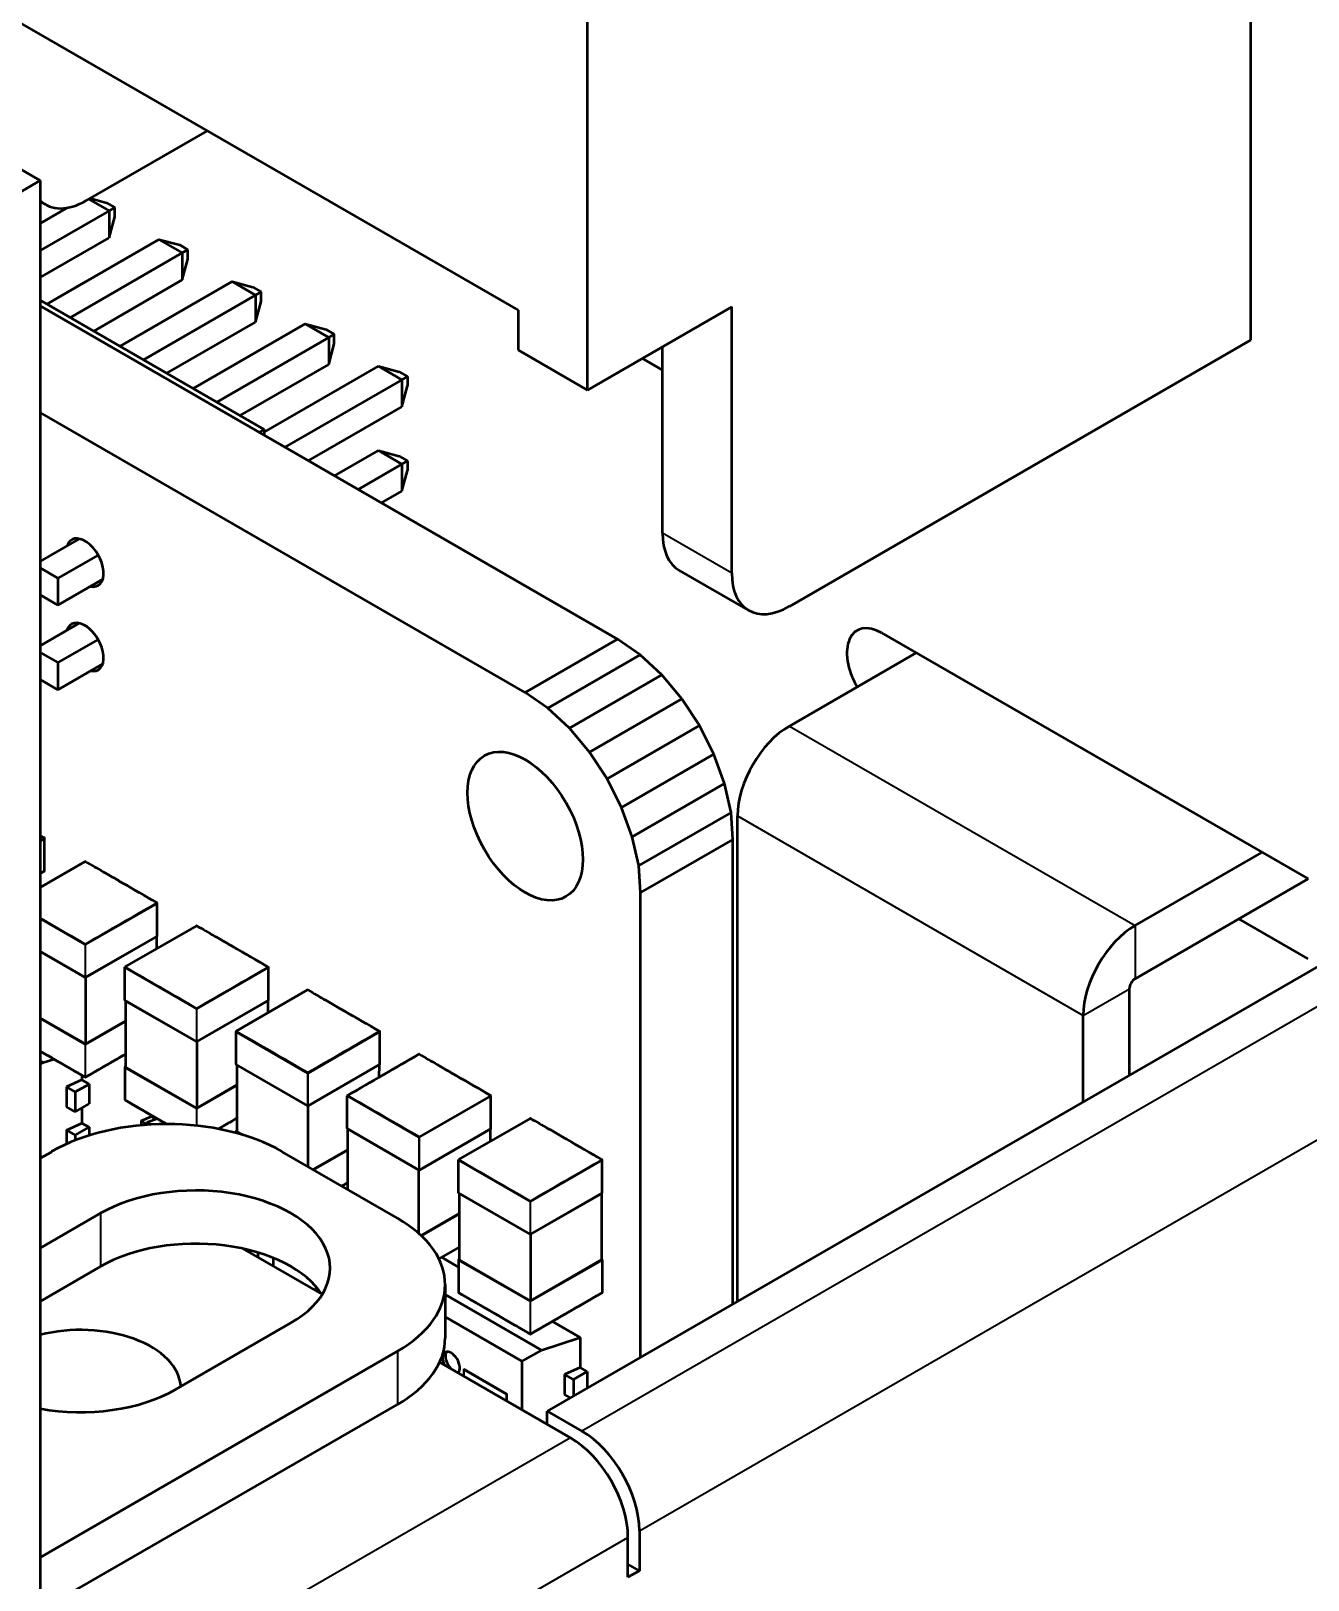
# Model space of a CAD drawing. Header units: millimetres. Extents: x 3137 to 5094, y 789 to 1822.
# Drawn here: x 4167.57 to 4183.24, y 1605.06 to 1624.08 of the extents above; entities that cross this region are included whole.
import ezdxf

# ---------------------------------------------------------------- set-up
doc = ezdxf.new("R2010")
doc.units = ezdxf.units.MM
doc.header["$LTSCALE"] = 1.8
doc.layers.add('외형선(ISO)', color=7, linetype='Continuous', lineweight=50)
doc.layers.add('좁은 외형선(ISO)', color=7, linetype='Continuous', lineweight=35)

msp = doc.modelspace()

# ---------------------------------------------------------------- linework, layer by layer
at = {"layer": '외형선(ISO)'}
for p, q in [((4182.533, 1631.713), (4182.533, 1620.282)), ((4174.401, 1619.67), (4174.401, 1627.019)), ((4173.552, 1620.65), (4165.774, 1625.141)), ((4165.065, 1623.754), (4167.683, 1622.242)), ((4169.734, 1622.854), (4168.249, 1621.997)), ((4167.683, 1622.242), (4166.552, 1621.589)), ((4167.683, 1622.242), (4167.683, 1603.544)), ((4167.749, 1621.948), (4167.683, 1621.986)), ((4167.683, 1621.716), (4168.016, 1621.908)), ((4168.282, 1622.016), (4168.53, 1621.873)), ((4168.297, 1622.025), (4168.498, 1621.971)), ((4168.498, 1621.971), (4168.599, 1621.913)), ((4168.599, 1621.913), (4168.53, 1621.873)), ((4168.599, 1621.796), (4168.599, 1621.913)), ((4168.53, 1621.873), (4167.683, 1621.384)), ((4168.53, 1621.873), (4168.53, 1621.541)), ((4168.53, 1621.541), (4168.599, 1621.796)), ((4167.683, 1621.052), (4168.53, 1621.541)), ((4167.767, 1620.727), (4169.141, 1621.52)), ((4169.141, 1621.52), (4169.428, 1621.354)), ((4169.141, 1621.52), (4169.396, 1621.452)), ((4169.428, 1621.354), (4168.054, 1620.561)), ((4169.396, 1621.452), (4169.497, 1621.394)), ((4169.497, 1621.394), (4169.428, 1621.354)), ((4169.428, 1621.354), (4169.428, 1621.023)), ((4169.497, 1621.278), (4169.497, 1621.394)), ((4169.428, 1621.023), (4169.497, 1621.278)), ((4167.766, 1620.727), (4168.243, 1621.002)), ((4168.243, 1621.002), (4168.243, 1621.002)), ((4168.243, 1621.002), (4168.243, 1621.002)), ((4168.341, 1620.395), (4169.428, 1621.023)), ((4168.665, 1620.208), (4170.039, 1621.002)), ((4170.039, 1621.002), (4170.326, 1620.836)), ((4170.039, 1621.002), (4170.294, 1620.933)), ((4167.683, 1620.775), (4170.434, 1619.186)), ((4170.326, 1620.836), (4168.952, 1620.042)), ((4170.294, 1620.933), (4170.395, 1620.875)), ((4170.395, 1620.875), (4170.326, 1620.836)), ((4170.326, 1620.836), (4170.326, 1620.504)), ((4170.326, 1620.504), (4170.395, 1620.759)), ((4170.395, 1620.759), (4170.395, 1620.875)), ((4174.768, 1616.613), (4167.683, 1620.703)), ((4173.552, 1620.16), (4173.552, 1620.65)), ((4176.169, 1620.691), (4174.401, 1619.67)), ((4176.169, 1617.425), (4176.169, 1620.691)), ((4168.664, 1620.209), (4169.141, 1620.484)), ((4169.141, 1620.484), (4169.141, 1620.483)), ((4169.141, 1620.484), (4169.141, 1620.483)), ((4169.239, 1619.877), (4170.326, 1620.504)), ((4169.563, 1619.69), (4170.937, 1620.483)), ((4170.937, 1620.483), (4171.224, 1620.317)), ((4170.937, 1620.483), (4171.192, 1620.415)), ((4171.192, 1620.415), (4171.293, 1620.357)), ((4171.224, 1620.317), (4169.85, 1619.524)), ((4171.293, 1620.357), (4171.224, 1620.317)), ((4171.224, 1620.317), (4171.224, 1619.985)), ((4171.224, 1619.985), (4171.293, 1620.24)), ((4171.293, 1620.24), (4171.293, 1620.357)), ((4175.32, 1617.915), (4175.32, 1620.201)), ((4182.533, 1620.282), (4176.876, 1617.016)), ((4174.401, 1619.67), (4173.552, 1620.16)), ((4175.073, 1620.058), (4175.32, 1619.915)), ((4169.562, 1619.69), (4170.039, 1619.965)), ((4170.039, 1619.965), (4170.039, 1619.965)), ((4170.039, 1619.965), (4170.039, 1619.965)), ((4170.137, 1619.358), (4171.224, 1619.985)), ((4170.434, 1619.156), (4171.835, 1619.964)), ((4171.835, 1619.964), (4172.09, 1619.896)), ((4171.835, 1619.964), (4172.122, 1619.798)), ((4172.09, 1619.896), (4172.191, 1619.838)), ((4172.191, 1619.838), (4172.122, 1619.798)), ((4172.191, 1619.838), (4172.191, 1619.722)), ((4172.122, 1619.798), (4170.686, 1618.969)), ((4172.122, 1619.798), (4172.122, 1619.467)), ((4172.122, 1619.467), (4172.191, 1619.722)), ((4170.434, 1619.156), (4170.937, 1619.446)), ((4170.937, 1619.446), (4170.937, 1619.446)), ((4170.937, 1619.446), (4170.937, 1619.446)), ((4170.974, 1618.804), (4172.122, 1619.467)), ((4173.635, 1615.959), (4167.683, 1619.394)), ((4170.434, 1619.186), (4170.372, 1619.151)), ((4170.434, 1619.186), (4170.434, 1619.115)), ((4171.297, 1618.617), (4171.835, 1618.928)), ((4171.835, 1618.928), (4172.09, 1618.859)), ((4171.835, 1618.928), (4172.122, 1618.762)), ((4172.09, 1618.859), (4172.19, 1618.801)), ((4172.122, 1618.762), (4171.584, 1618.451)), ((4172.19, 1618.801), (4172.122, 1618.762)), ((4172.122, 1618.762), (4172.122, 1618.43)), ((4172.122, 1618.43), (4172.19, 1618.685)), ((4172.19, 1618.801), (4172.19, 1618.685)), ((4171.872, 1618.285), (4172.122, 1618.43)), ((4167.683, 1617.567), (4168.165, 1617.845)), ((4168.395, 1617.646), (4167.902, 1617.362)), ((4167.683, 1617.488), (4167.902, 1617.362)), ((4167.902, 1617.362), (4167.902, 1617.03)), ((4167.902, 1617.03), (4168.452, 1617.348)), ((4176.376, 1616.967), (4175.527, 1617.457)), ((4167.683, 1617.156), (4167.902, 1617.03)), ((4167.683, 1616.531), (4168.164, 1616.808)), ((4168.395, 1616.61), (4167.901, 1616.325)), ((4174.768, 1616.613), (4173.635, 1615.959)), ((4175.046, 1616.421), (4174.768, 1616.613)), ((4178.007, 1616.69), (4183.24, 1613.669)), ((4167.683, 1616.451), (4167.901, 1616.325)), ((4175.046, 1616.421), (4173.912, 1615.767)), ((4175.312, 1616.174), (4175.046, 1616.421)), ((4176.876, 1615.547), (4178.431, 1616.445)), ((4167.901, 1616.325), (4167.901, 1615.993)), ((4167.901, 1615.993), (4168.452, 1616.311)), ((4167.683, 1616.119), (4167.901, 1615.993)), ((4175.312, 1616.174), (4174.179, 1615.52)), ((4175.558, 1615.881), (4175.312, 1616.174)), ((4173.912, 1615.767), (4173.635, 1615.959)), ((4175.558, 1615.881), (4174.425, 1615.226)), ((4175.773, 1615.552), (4175.558, 1615.881)), ((4174.179, 1615.52), (4173.912, 1615.767)), ((4174.425, 1615.226), (4174.179, 1615.52)), ((4175.773, 1615.552), (4174.64, 1614.898)), ((4175.95, 1615.201), (4175.773, 1615.552)), ((4174.64, 1614.898), (4174.425, 1615.226)), ((4175.95, 1615.201), (4174.817, 1614.547)), ((4176.081, 1614.842), (4175.95, 1615.201)), ((4174.817, 1614.547), (4174.64, 1614.898)), ((4176.081, 1614.842), (4174.948, 1614.188)), ((4176.162, 1614.487), (4176.081, 1614.842)), ((4174.948, 1614.188), (4174.817, 1614.547)), ((4176.162, 1614.487), (4175.029, 1613.833)), ((4176.182, 1614.155), (4176.162, 1614.487)), ((4176.239, 1608.484), (4176.239, 1614.445)), ((4167.683, 1614.137), (4167.736, 1614.168)), ((4167.738, 1613.77), (4167.738, 1614.17)), ((4175.029, 1613.833), (4174.948, 1614.188)), ((4176.182, 1614.155), (4175.049, 1613.501)), ((4176.182, 1608.451), (4176.182, 1614.155)), ((4181.118, 1613.097), (4182.674, 1613.995)), ((4168.235, 1613.884), (4167.683, 1613.565)), ((4167.735, 1613.766), (4167.683, 1613.736)), ((4185.361, 1613.75), (4173.906, 1607.137)), ((4175.049, 1613.501), (4175.029, 1613.833)), ((4181.118, 1612.444), (4183.24, 1613.669)), ((4168.242, 1612.863), (4169.119, 1613.369)), ((4169.121, 1612.971), (4169.121, 1613.371)), ((4175.049, 1607.797), (4175.049, 1613.501)), ((4167.683, 1613.182), (4168.235, 1612.863)), ((4183.24, 1612.689), (4182.391, 1613.179)), ((4169.118, 1612.967), (4168.241, 1612.461)), ((4169.6, 1613.095), (4168.723, 1612.589)), ((4169.115, 1612.816), (4169.116, 1612.965)), ((4168.236, 1612.461), (4167.683, 1612.78)), ((4168.722, 1612.183), (4168.722, 1612.586)), ((4168.723, 1612.581), (4169.6, 1612.075)), ((4169.607, 1612.075), (4170.484, 1612.581)), ((4170.486, 1612.183), (4170.486, 1612.583)), ((4168.239, 1612.46), (4168.239, 1611.645)), ((4170.965, 1612.307), (4170.088, 1611.801)), ((4181.048, 1611.26), (4181.048, 1612.322)), ((4169.601, 1611.672), (4168.724, 1612.179)), ((4168.73, 1612.175), (4168.73, 1611.361)), ((4170.483, 1612.179), (4169.606, 1611.672)), ((4170.48, 1612.027), (4170.481, 1612.177)), ((4168.239, 1611.645), (4167.683, 1611.965)), ((4168.73, 1611.928), (4168.239, 1611.645)), ((4180.482, 1610.934), (4180.482, 1611.995)), ((4169.604, 1611.672), (4169.604, 1610.856)), ((4170.087, 1611.395), (4170.087, 1611.798)), ((4170.088, 1611.793), (4170.965, 1611.286)), ((4170.972, 1611.286), (4171.849, 1611.793)), ((4171.851, 1611.394), (4171.851, 1611.795)), ((4168.235, 1611.238), (4167.683, 1611.557)), ((4167.683, 1611.438), (4167.721, 1611.416)), ((4167.721, 1611.416), (4167.85, 1611.458)), ((4168.73, 1611.52), (4168.242, 1611.238)), ((4167.721, 1611.416), (4167.683, 1611.395)), ((4168.197, 1611.259), (4168.197, 1611.202)), ((4168.722, 1611.358), (4168.722, 1610.956)), ((4168.724, 1611.363), (4168.73, 1611.366)), ((4168.727, 1611.363), (4168.73, 1611.365)), ((4169.604, 1610.856), (4168.727, 1611.363)), ((4170.966, 1610.884), (4170.089, 1611.39)), ((4170.095, 1611.387), (4170.095, 1610.572)), ((4171.848, 1611.39), (4170.971, 1610.884)), ((4171.845, 1611.237), (4171.846, 1611.389)), ((4168.197, 1611.202), (4168.006, 1611.116)), ((4168.006, 1611.116), (4168.006, 1610.872)), ((4168.115, 1611.054), (4168.006, 1611.116)), ((4168.115, 1611.054), (4168.285, 1611.152)), ((4168.115, 1611.054), (4168.115, 1610.809)), ((4168.285, 1611.152), (4168.197, 1611.203)), ((4168.285, 1611.152), (4168.285, 1610.907)), ((4170.095, 1611.14), (4169.604, 1610.856)), ((4171.845, 1611.236), (4171.845, 1611.236)), ((4168.115, 1610.809), (4168.006, 1610.872)), ((4168.115, 1610.809), (4168.285, 1610.907)), ((4169.237, 1610.659), (4168.723, 1610.956)), ((4170.969, 1610.883), (4170.969, 1610.139)), ((4171.452, 1610.607), (4171.452, 1611.007)), ((4171.453, 1611.005), (4172.33, 1610.498)), ((4173.214, 1611.008), (4172.337, 1610.502)), ((4173.215, 1610.606), (4173.215, 1611.009)), ((4168.197, 1610.857), (4168.197, 1610.672)), ((4168.925, 1610.701), (4169.045, 1610.753)), ((4168.925, 1610.701), (4168.925, 1610.645)), ((4168.974, 1610.664), (4168.925, 1610.701)), ((4168.956, 1610.648), (4168.993, 1610.681)), ((4169.123, 1610.723), (4168.993, 1610.681)), ((4168.993, 1610.681), (4169.041, 1610.654)), ((4169.096, 1610.715), (4169.045, 1610.753)), ((4169.125, 1610.724), (4169.125, 1610.724)), ((4170.095, 1610.732), (4169.868, 1610.601)), ((4173.695, 1610.73), (4172.818, 1610.224)), ((4168.006, 1610.586), (4168.197, 1610.672)), ((4168.006, 1610.586), (4168.006, 1610.414)), ((4168.006, 1610.586), (4168.114, 1610.523)), ((4168.114, 1610.523), (4168.285, 1610.622)), ((4168.114, 1610.523), (4168.114, 1610.46)), ((4168.197, 1610.673), (4168.285, 1610.622)), ((4168.285, 1610.622), (4168.285, 1610.52)), ((4169.881, 1610.598), (4169.874, 1610.602)), ((4170.087, 1610.57), (4170.087, 1610.551)), ((4170.089, 1610.574), (4170.095, 1610.578)), ((4170.092, 1610.574), (4170.095, 1610.576)), ((4170.179, 1610.524), (4170.092, 1610.574)), ((4171.454, 1610.602), (4172.331, 1610.096)), ((4171.457, 1609.857), (4171.457, 1610.601)), ((4172.336, 1610.096), (4173.213, 1610.602)), ((4173.207, 1610.598), (4173.207, 1610.448)), ((4167.683, 1610.24), (4167.825, 1610.321)), ((4172.067, 1609.505), (4170.653, 1610.321)), ((4171.457, 1610.35), (4171.03, 1610.103)), ((4172.817, 1609.818), (4172.817, 1610.221)), ((4172.818, 1610.216), (4173.695, 1609.71)), ((4173.702, 1609.71), (4174.579, 1610.216)), ((4174.581, 1609.818), (4174.581, 1610.218)), ((4171.457, 1609.941), (4171.384, 1609.899)), ((4172.33, 1609.318), (4172.33, 1610.096)), ((4173.696, 1609.307), (4172.819, 1609.814)), ((4172.825, 1609.81), (4172.825, 1608.995)), ((4174.578, 1609.813), (4173.701, 1609.307)), ((4174.575, 1608.997), (4174.576, 1609.812)), ((4167.683, 1609.137), (4168.426, 1609.566)), ((4172.825, 1609.564), (4172.357, 1609.293)), ((4173.699, 1609.307), (4173.699, 1608.491)), ((4170.167, 1609.132), (4171.139, 1608.571)), ((4170.541, 1609.019), (4170.541, 1608.916)), ((4172.825, 1609.151), (4172.575, 1609.007)), ((4172.817, 1608.903), (4172.606, 1609.025)), ((4172.817, 1608.993), (4172.817, 1608.59)), ((4172.819, 1608.998), (4172.825, 1609.001)), ((4172.822, 1608.997), (4172.825, 1608.999)), ((4173.699, 1608.491), (4172.822, 1608.997)), ((4174.575, 1608.997), (4173.699, 1608.491)), ((4174.575, 1608.999), (4174.578, 1608.997)), ((4174.58, 1608.993), (4174.58, 1608.593)), ((4168.426, 1608.913), (4167.683, 1608.484)), ((4171.065, 1608.669), (4171.065, 1608.614)), ((4172.653, 1608.688), (4172.653, 1608.035)), ((4173.695, 1608.085), (4172.818, 1608.591)), ((4174.579, 1608.591), (4173.702, 1608.085)), ((4172.653, 1608.567), (4173.833, 1607.886)), ((4170.759, 1608.219), (4169.345, 1607.402)), ((4173.595, 1607.748), (4172.653, 1608.292)), ((4174.309, 1608.041), (4173.969, 1608.237)), ((4173.833, 1607.886), (4174.309, 1608.041)), ((4174.309, 1608.041), (4174.309, 1607.672)), ((4167.683, 1605.341), (4172.067, 1607.872)), ((4173.833, 1607.886), (4173.595, 1607.748)), ((4172.585, 1607.736), (4174.189, 1606.81)), ((4173.595, 1607.748), (4173.595, 1607.153)), ((4174.309, 1607.672), (4174.119, 1607.586)), ((4174.397, 1607.622), (4174.309, 1607.673)), ((4174.119, 1607.586), (4174.118, 1607.341)), ((4174.227, 1607.524), (4174.119, 1607.586)), ((4174.227, 1607.524), (4174.397, 1607.622)), ((4174.227, 1607.524), (4174.227, 1607.322)), ((4174.397, 1607.622), (4174.397, 1607.421)), ((4174.189, 1607.3), (4174.118, 1607.341)), ((4167.683, 1604.687), (4172.067, 1607.219)), ((4173.906, 1606.974), (4173.906, 1607.137)), ((4173.906, 1607.137), (4174.33, 1606.892)), ((4174.896, 1605.096), (4174.896, 1605.586)), ((4175.037, 1605.667), (4175.037, 1605.177)), ((4175.037, 1605.177), (4174.896, 1605.259)), ((4175.037, 1605.177), (4174.896, 1605.096))]:
    msp.add_line(p, q, dxfattribs=at)
for centre, start, end in [((4167.733, 1614.17), 359.9906, 59.9722), ((4167.733, 1613.77), 300, 359.9906), ((4169.116, 1613.371), 359.9906, 59.9722), ((4169.116, 1612.971), 300, 359.9906), ((4170.481, 1612.583), 359.9906, 59.9722), ((4168.239, 1612.465), 239.9906, 300), ((4168.727, 1612.183), 179.9906, 239.9906), ((4170.481, 1612.183), 300, 359.9906), ((4169.604, 1611.677), 239.9906, 300), ((4171.846, 1611.795), 359.9906, 59.9722), ((4172.334, 1611.513), 60.0533, 119.9816), ((4168.727, 1611.358), 120, 179.9906), ((4170.092, 1611.395), 179.9906, 239.9906), ((4171.846, 1611.394), 300, 359.9906), ((4168.239, 1611.24), 240.0185, 299.9373), ((4170.969, 1610.888), 239.9906, 300), ((4171.457, 1611.007), 120.0626, 179.9906), ((4170.092, 1610.57), 120, 179.9906), ((4171.457, 1610.607), 179.9906, 239.9906), ((4173.21, 1610.606), 300, 359.9906), ((4174.576, 1610.218), 359.9906, 59.9722), ((4172.334, 1610.1), 239.9906, 300), ((4172.822, 1609.818), 179.9906, 239.9906), ((4174.576, 1609.818), 300, 359.9906), ((4173.699, 1609.312), 239.9906, 300), ((4172.822, 1608.993), 120, 179.9906), ((4174.575, 1608.993), 359.9906, 59.9906), ((4174.575, 1608.593), 300.0184, 359.9906), ((4173.698, 1608.087), 240.0185, 299.9373)]:
    msp.add_arc(centre, 0.005, start, end, dxfattribs=at)
for centre, major_axis, start_param, end_param in [((4168.249, 1622.814), (-0.5, -0.866), 6.141288, 7.068583), ((4176.027, 1618.323), (-0.5, -0.866), 5.497787, 6.283185), ((4168.233, 1617.553), (0.163, -0.281), 5.796125, 9.909717), ((4176.876, 1617.833), (-0.5, -0.866), 5.497787, 7.068583), ((4168.232, 1616.516), (0.163, -0.281), 5.796125, 9.909717), ((4178.007, 1616.2), (-0.3, 0.52), 5.497787, 7.853982), ((4176.876, 1614.812), (0.45, 0.779), 0.785398, 2.356194), ((4181.118, 1612.362), (0.45, 0.779), 0.785398, 2.356194), ((4181.118, 1612.362), (0.05, 0.0866), 0.785398, 2.356194), ((4169.239, 1609.505), (2, 0), 0.785398, 2.356194), ((4169.592, 1608.892), (1.65, 0), 5.497787, 8.63938), ((4170.653, 1608.688), (2, 0), 5.497787, 7.068583), ((4169.592, 1608.239), (1.65, 0), 0.349938, 2.356194), ((4168.178, 1607.423), (1.23, 0), 0.022059, 1.985132), ((4170.653, 1608.035), (2, 0), 5.497787, 6.283185), ((4172.727, 1607.728), (0.075, -0.13), 0.133335, 4.579054), ((4172.763, 1607.749), (-0.075, 0.13), 0.237941, 2.008501), ((4172.763, 1607.749), (0.075, -0.13), 5.845481, 6.045244), ((4168.178, 1608.076), (-1.65, 0), 1.26612, 2.356194), ((4174.33, 1606.075), (0.5, -0.866), 0.785398, 2.356194), ((4174.189, 1605.994), (-0.5, 0.866), 3.926991, 5.497787)]:
    msp.add_ellipse(centre, major_axis=major_axis, ratio=0.57735, start_param=start_param, end_param=end_param, dxfattribs=at)
msp.add_ellipse((4173.635, 1614.318), major_axis=(0.5, -0.866), ratio=0.57735, dxfattribs=at)
for points in [[(4167.683, 1614.204), (4167.701, 1614.194), (4167.718, 1614.184), (4167.735, 1614.174)], [(4168.239, 1613.884), (4168.237, 1613.884), (4168.236, 1613.884), (4168.235, 1613.884)], [(4169.604, 1613.095), (4169.602, 1613.096), (4169.601, 1613.096), (4169.6, 1613.095)], [(4170.969, 1612.307), (4170.967, 1612.307), (4170.966, 1612.308), (4170.965, 1612.307)], [(4173.214, 1611.008), (4173.215, 1611.009), (4173.215, 1611.009), (4173.215, 1611.009)], [(4173.699, 1610.73), (4173.697, 1610.731), (4173.696, 1610.731), (4173.695, 1610.73)]]:
    msp.add_open_spline(points, degree=3, dxfattribs=at)
for points, knots in [([(4168.239, 1613.883), (4168.312, 1613.841), (4168.385, 1613.799), (4168.514, 1613.725), (4168.569, 1613.693), (4168.634, 1613.656), (4168.644, 1613.65), (4168.659, 1613.641), (4168.664, 1613.638), (4168.674, 1613.633), (4168.678, 1613.63), (4168.828, 1613.544), (4168.973, 1613.46), (4169.118, 1613.376)], [0, 0, 0, 0, 0.0310884, 0.0310884, 0.0544048, 0.0544048, 0.0587766, 0.0587766, 0.0608259, 0.0608259, 0.0628111, 0.0628111, 0.1243539, 0.1243539, 0.1243539, 0.1243539]), ([(4169.604, 1613.095), (4169.677, 1613.053), (4169.75, 1613.011), (4169.879, 1612.937), (4169.934, 1612.905), (4169.999, 1612.867), (4170.009, 1612.861), (4170.024, 1612.853), (4170.029, 1612.85), (4170.039, 1612.844), (4170.043, 1612.842), (4170.193, 1612.755), (4170.338, 1612.671), (4170.483, 1612.587)], [0, 0, 0, 0, 0.0310884, 0.0310884, 0.0544048, 0.0544048, 0.0587766, 0.0587766, 0.0608259, 0.0608259, 0.0628111, 0.0628111, 0.1243539, 0.1243539, 0.1243539, 0.1243539]), ([(4168.723, 1612.589), (4168.722, 1612.589), (4168.722, 1612.587), (4168.722, 1612.586), (4168.722, 1612.585), (4168.722, 1612.584), (4168.722, 1612.583), (4168.723, 1612.583), (4168.723, 1612.583), (4168.723, 1612.582), (4168.723, 1612.582), (4168.723, 1612.582), (4168.723, 1612.582), (4168.723, 1612.582), (4168.723, 1612.581), (4168.723, 1612.581), (4168.723, 1612.581), (4168.723, 1612.581), (4168.723, 1612.581), (4168.723, 1612.581), (4168.723, 1612.581), (4168.723, 1612.581)], [0.0000000028, 0.0000000028, 0.0000000028, 0.0000000028, 0.0004738719, 0.0004738719, 0.0004738719, 0.0007108064, 0.0007108064, 0.0007108064, 0.0008292737, 0.0008292737, 0.0008292737, 0.0008885073, 0.0008885073, 0.0008885073, 0.0009181242, 0.0009181242, 0.0009181242, 0.0009329326, 0.0009329326, 0.0009329326, 0.000947741, 0.000947741, 0.000947741, 0.000947741]), ([(4170.969, 1612.307), (4171.042, 1612.265), (4171.115, 1612.222), (4171.244, 1612.148), (4171.299, 1612.117), (4171.364, 1612.079), (4171.374, 1612.073), (4171.389, 1612.064), (4171.394, 1612.061), (4171.404, 1612.056), (4171.408, 1612.053), (4171.558, 1611.967), (4171.703, 1611.883), (4171.848, 1611.799)], [0, 0, 0, 0, 0.0310884, 0.0310884, 0.0544048, 0.0544048, 0.0587766, 0.0587766, 0.0608259, 0.0608259, 0.0628111, 0.0628111, 0.1243539, 0.1243539, 0.1243539, 0.1243539]), ([(4170.088, 1611.801), (4170.087, 1611.8), (4170.087, 1611.799), (4170.087, 1611.797), (4170.087, 1611.796), (4170.087, 1611.796), (4170.087, 1611.795), (4170.088, 1611.795), (4170.088, 1611.794), (4170.088, 1611.794), (4170.088, 1611.794), (4170.088, 1611.793), (4170.088, 1611.793), (4170.088, 1611.793), (4170.088, 1611.793), (4170.088, 1611.793), (4170.088, 1611.793), (4170.088, 1611.793), (4170.088, 1611.793), (4170.088, 1611.793), (4170.088, 1611.793), (4170.088, 1611.793)], [0.0000000028, 0.0000000028, 0.0000000028, 0.0000000028, 0.0004738719, 0.0004738719, 0.0004738719, 0.0007108064, 0.0007108064, 0.0007108064, 0.0008292737, 0.0008292737, 0.0008292737, 0.0008885073, 0.0008885073, 0.0008885073, 0.0009181242, 0.0009181242, 0.0009181242, 0.0009329326, 0.0009329326, 0.0009329326, 0.000947741, 0.000947741, 0.000947741, 0.000947741]), ([(4168.236, 1611.236), (4168.163, 1611.278), (4168.089, 1611.321), (4167.961, 1611.394), (4167.906, 1611.426), (4167.841, 1611.464), (4167.831, 1611.47), (4167.816, 1611.479), (4167.811, 1611.481), (4167.801, 1611.487), (4167.797, 1611.49), (4167.756, 1611.513), (4167.719, 1611.534), (4167.683, 1611.555)], [0, 0, 0, 0, 0.03108835, 0.03108835, 0.05440463, 0.05440463, 0.05877643, 0.05877643, 0.06082571, 0.06082571, 0.06281096, 0.06281096, 0.0781672, 0.0781672, 0.0781672, 0.0781672]), ([(4168.73, 1611.518), (4168.713, 1611.508), (4168.696, 1611.499), (4168.675, 1611.486), (4168.67, 1611.484), (4168.524, 1611.399), (4168.383, 1611.318), (4168.241, 1611.236)], [0.05479997, 0.05479997, 0.05479997, 0.05479997, 0.06200025, 0.06200025, 0.06393776, 0.06393776, 0.1240006, 0.1240006, 0.1240006, 0.1240006]), ([(4171.454, 1611.011), (4171.6, 1611.095), (4171.747, 1611.18), (4171.897, 1611.267), (4171.902, 1611.27), (4172.048, 1611.354), (4172.19, 1611.436), (4172.331, 1611.517)], [0, 0, 0, 0, 0.0620003, 0.0620003, 0.0639378, 0.0639378, 0.1240006, 0.1240006, 0.1240006, 0.1240006]), ([(4172.336, 1611.517), (4172.409, 1611.475), (4172.483, 1611.433), (4172.611, 1611.359), (4172.666, 1611.327), (4172.731, 1611.289), (4172.741, 1611.283), (4172.757, 1611.275), (4172.761, 1611.272), (4172.771, 1611.266), (4172.776, 1611.264), (4172.925, 1611.177), (4173.07, 1611.093), (4173.215, 1611.009)], [0, 0, 0, 0, 0.0310884, 0.0310884, 0.0544047, 0.0544047, 0.0587765, 0.0587765, 0.0608258, 0.0608258, 0.0628111, 0.0628111, 0.1243538, 0.1243538, 0.1243538, 0.1243538]), ([(4168.723, 1610.956), (4168.723, 1610.956), (4168.723, 1610.956), (4168.723, 1610.956), (4168.722, 1610.956), (4168.722, 1610.956), (4168.722, 1610.956)], [-0.0000046349, -0.0000046349, -0.0000046349, -0.0000046349, 0.0000103556, 0.0000103556, 0.0000103556, 0.000523646, 0.000523646, 0.000523646, 0.000523646]), ([(4169.234, 1610.659), (4169.228, 1610.663), (4169.222, 1610.666), (4169.206, 1610.676), (4169.196, 1610.681), (4169.181, 1610.69), (4169.176, 1610.693), (4169.166, 1610.698), (4169.162, 1610.701), (4169.012, 1610.788), (4168.867, 1610.872), (4168.722, 1610.956)], [0.05191787, 0.05191787, 0.05191787, 0.05191787, 0.05440463, 0.05440463, 0.05877643, 0.05877643, 0.06082571, 0.06082571, 0.06281096, 0.06281096, 0.12435351, 0.12435351, 0.12435351, 0.12435351]), ([(4170.095, 1610.73), (4170.078, 1610.72), (4170.061, 1610.71), (4170.04, 1610.698), (4170.035, 1610.695), (4169.977, 1610.662), (4169.924, 1610.631), (4169.871, 1610.6)], [0.05480035, 0.05480035, 0.05480035, 0.05480035, 0.06200025, 0.06200025, 0.06393776, 0.06393776, 0.08655749, 0.08655749, 0.08655749, 0.08655749]), ([(4173.699, 1610.73), (4173.772, 1610.688), (4173.845, 1610.646), (4173.974, 1610.572), (4174.028, 1610.54), (4174.094, 1610.502), (4174.104, 1610.496), (4174.119, 1610.487), (4174.124, 1610.485), (4174.134, 1610.479), (4174.138, 1610.476), (4174.288, 1610.39), (4174.433, 1610.306), (4174.578, 1610.222)], [0, 0, 0, 0, 0.0310884, 0.0310884, 0.0544048, 0.0544048, 0.0587766, 0.0587766, 0.0608259, 0.0608259, 0.0628111, 0.0628111, 0.1243539, 0.1243539, 0.1243539, 0.1243539]), ([(4172.33, 1610.498), (4172.33, 1610.498), (4172.33, 1610.498), (4172.33, 1610.498), (4172.332, 1610.499), (4172.335, 1610.501), (4172.337, 1610.502)], [-0.0000046349, -0.0000046349, -0.0000046349, -0.0000046349, 0.0000103556, 0.0000103556, 0.0000103556, 0.0009547571, 0.0009547571, 0.0009547571, 0.0009547571]), ([(4172.818, 1610.224), (4172.817, 1610.223), (4172.817, 1610.222), (4172.817, 1610.22), (4172.817, 1610.22), (4172.817, 1610.219), (4172.817, 1610.218), (4172.818, 1610.218), (4172.818, 1610.217), (4172.818, 1610.217), (4172.818, 1610.217), (4172.818, 1610.217), (4172.818, 1610.216), (4172.818, 1610.216), (4172.818, 1610.216), (4172.818, 1610.216), (4172.818, 1610.216), (4172.818, 1610.216), (4172.818, 1610.216), (4172.818, 1610.216), (4172.818, 1610.216), (4172.818, 1610.216)], [0.0000000028, 0.0000000028, 0.0000000028, 0.0000000028, 0.0004738719, 0.0004738719, 0.0004738719, 0.0007108064, 0.0007108064, 0.0007108064, 0.0008292737, 0.0008292737, 0.0008292737, 0.0008885073, 0.0008885073, 0.0008885073, 0.0009181242, 0.0009181242, 0.0009181242, 0.0009329326, 0.0009329326, 0.0009329326, 0.000947741, 0.000947741, 0.000947741, 0.000947741]), ([(4171.457, 1609.939), (4171.441, 1609.93), (4171.425, 1609.921), (4171.405, 1609.909), (4171.4, 1609.907), (4171.392, 1609.902), (4171.389, 1609.9), (4171.386, 1609.898)], [0.05531646, 0.05531646, 0.05531646, 0.05531646, 0.06200025, 0.06200025, 0.06393776, 0.06393776, 0.06537123, 0.06537123, 0.06537123, 0.06537123]), ([(4172.818, 1608.591), (4172.818, 1608.591), (4172.818, 1608.591), (4172.818, 1608.591), (4172.817, 1608.591), (4172.817, 1608.59), (4172.817, 1608.59)], [-0.0000046349, -0.0000046349, -0.0000046349, -0.0000046349, 0.0000103556, 0.0000103556, 0.0000103556, 0.000523646, 0.000523646, 0.000523646, 0.000523646]), ([(4173.696, 1608.083), (4173.623, 1608.125), (4173.549, 1608.167), (4173.421, 1608.241), (4173.366, 1608.273), (4173.301, 1608.31), (4173.291, 1608.316), (4173.276, 1608.325), (4173.271, 1608.328), (4173.261, 1608.333), (4173.257, 1608.336), (4173.107, 1608.423), (4172.962, 1608.506), (4172.817, 1608.59)], [0, 0, 0, 0, 0.0310883, 0.0310883, 0.0544046, 0.0544046, 0.0587764, 0.0587764, 0.0608257, 0.0608257, 0.062811, 0.062811, 0.1243535, 0.1243535, 0.1243535, 0.1243535]), ([(4174.578, 1608.589), (4174.432, 1608.504), (4174.286, 1608.42), (4174.135, 1608.333), (4174.13, 1608.33), (4173.984, 1608.246), (4173.843, 1608.164), (4173.701, 1608.083)], [0, 0, 0, 0, 0.0620003, 0.0620003, 0.0639378, 0.0639378, 0.1240006, 0.1240006, 0.1240006, 0.1240006])]:
    msp.add_open_spline(points, degree=3, knots=knots, dxfattribs=at)
at = {"layer": '좁은 외형선(ISO)'}
for p, q in [((4176.169, 1617.425), (4175.32, 1617.915)), ((4176.876, 1615.547), (4181.118, 1613.097)), ((4176.239, 1614.445), (4180.482, 1611.995)), ((4167.736, 1614.168), (4167.736, 1613.768)), ((4167.736, 1613.768), (4167.683, 1613.737)), ((4169.119, 1613.369), (4169.119, 1612.969)), ((4185.785, 1613.506), (4174.33, 1606.892)), ((4169.119, 1612.969), (4168.242, 1612.463)), ((4181.118, 1613.097), (4181.118, 1612.444)), ((4168.235, 1612.463), (4167.683, 1612.782)), ((4168.235, 1612.863), (4168.235, 1612.463)), ((4168.242, 1612.463), (4168.242, 1612.863)), ((4168.723, 1612.181), (4168.723, 1612.581)), ((4170.484, 1612.581), (4170.484, 1612.181)), ((4175.037, 1605.667), (4186.492, 1612.281)), ((4180.482, 1611.995), (4181.048, 1612.322)), ((4169.6, 1611.675), (4168.723, 1612.181)), ((4169.6, 1612.075), (4169.6, 1611.675)), ((4170.484, 1612.181), (4169.607, 1611.675)), ((4169.607, 1611.675), (4169.607, 1612.075)), ((4167.683, 1611.957), (4168.235, 1611.638)), ((4168.242, 1611.638), (4168.73, 1611.92)), ((4168.235, 1611.638), (4168.235, 1611.238)), ((4168.242, 1611.238), (4168.242, 1611.638)), ((4170.088, 1611.393), (4170.088, 1611.793)), ((4171.849, 1611.793), (4171.849, 1611.392)), ((4168.723, 1610.956), (4168.723, 1611.356)), ((4168.723, 1611.356), (4169.6, 1610.85)), ((4170.965, 1610.886), (4170.088, 1611.393)), ((4170.965, 1611.286), (4170.965, 1610.886)), ((4171.849, 1611.392), (4170.972, 1610.886)), ((4170.972, 1610.886), (4170.972, 1611.286)), ((4169.607, 1610.85), (4170.095, 1611.132)), ((4171.453, 1610.604), (4171.453, 1611.005)), ((4173.214, 1611.008), (4173.214, 1610.604)), ((4169.6, 1610.85), (4169.6, 1610.64)), ((4169.607, 1610.64), (4169.607, 1610.85)), ((4170.088, 1610.55), (4170.088, 1610.568)), ((4170.088, 1610.568), (4170.149, 1610.533)), ((4172.33, 1610.098), (4171.453, 1610.604)), ((4172.33, 1610.498), (4172.33, 1610.098)), ((4173.214, 1610.604), (4172.337, 1610.098)), ((4172.337, 1610.098), (4172.337, 1610.502)), ((4171.037, 1610.099), (4171.457, 1610.341)), ((4172.818, 1609.816), (4172.818, 1610.216)), ((4174.579, 1610.216), (4174.579, 1609.816)), ((4173.695, 1609.309), (4172.818, 1609.816)), ((4174.579, 1609.816), (4173.702, 1609.309)), ((4168.426, 1609.566), (4168.426, 1608.913)), ((4172.362, 1609.288), (4172.825, 1609.555)), ((4173.695, 1609.71), (4173.695, 1609.309)), ((4173.702, 1609.309), (4173.702, 1609.71)), ((4170.35, 1609.086), (4170.35, 1609.027)), ((4170.357, 1609.083), (4170.357, 1609.023)), ((4172.818, 1608.591), (4172.818, 1608.991)), ((4172.818, 1608.991), (4173.695, 1608.485)), ((4173.702, 1608.485), (4174.579, 1608.991)), ((4174.579, 1608.991), (4174.579, 1608.591)), ((4173.695, 1608.485), (4173.695, 1608.085)), ((4173.702, 1608.085), (4173.702, 1608.485)), ((4172.067, 1607.872), (4172.067, 1607.219)), ((4172.88, 1607.566), (4172.88, 1607.656)), ((4172.88, 1607.656), (4173.41, 1607.349)), ((4172.887, 1607.562), (4172.887, 1607.644)), ((4172.887, 1607.643), (4173.403, 1607.345)), ((4173.403, 1607.345), (4173.403, 1607.264)), ((4173.41, 1607.349), (4173.41, 1607.26)), ((4174.189, 1606.81), (4169.239, 1603.953)), ((4169.946, 1602.728), (4174.896, 1605.586))]:
    msp.add_line(p, q, dxfattribs=at)
for centre, major_axis, ratio, start_param, end_param in [((3993.2, 1308.942), (170.559, 307.488), 0.816532, 6.26727, 6.267468), ((3993.662, 1511.226), (301.967, 175.754), 0.004955, 0.953533, 0.953733), ((4167.733, 1614.17), (0.005, 0), 0.57746, 5.497882, 6.283185), ((4167.733, 1613.77), (0.0025, -0.00433), 0.57735, 0, 0.785208), ((4167.733, 1613.77), (0.005, 0), 0.57746, 5.497882, 6.283185), ((3994.582, 1308.143), (170.559, 307.488), 0.816532, 6.26727, 6.27081), ((3995.045, 1510.428), (301.967, 175.754), 0.004955, 0.953533, 0.957082), ((4169.116, 1613.371), (0.005, 0), 0.57746, 5.497882, 6.283185), ((4342.011, 1511.61), (302.247, -175.084), 0.001809, 2.184368, 2.186616), ((4169.116, 1612.971), (0.0025, -0.00433), 0.57735, 0, 0.785208), ((4169.116, 1612.971), (0.005, 0), 0.57746, 5.497882, 6.283185), ((3995.947, 1307.355), (170.559, 307.488), 0.816532, 6.26727, 6.27081), ((4168.239, 1612.865), (0.005, 0), 0.57746, 3.927086, 5.498229), ((4343.376, 1510.822), (302.247, -175.084), 0.001809, 2.184368, 2.187932), ((3996.41, 1509.639), (301.967, 175.754), 0.004955, 0.953533, 0.957082), ((4170.481, 1612.583), (0.005, 0), 0.57746, 5.497882, 6.283185), ((4168.239, 1612.465), (0.005, 0), 0.57746, 3.927086, 5.497882), ((4168.239, 1612.465), (-0.0025, -0.00433), 0.577241, 5.497882, 6.283185), ((4168.239, 1612.465), (0.0025, -0.00433), 0.57735, 0, 0.785208), ((3997.312, 1306.566), (170.559, 307.488), 0.816532, 6.26727, 6.27081), ((4168.727, 1612.183), (-0.005, 0), 0.57746, 0, 0.785493), ((4168.727, 1612.183), (-0.0025, -0.00433), 0.577241, 5.497882, 6.283185), ((4169.604, 1612.077), (0.005, 0), 0.57746, 3.927086, 5.498229), ((4170.481, 1612.183), (0.0025, -0.00433), 0.57735, 0, 0.785208), ((4170.481, 1612.183), (0.005, 0), 0.57746, 5.497882, 6.283185), ((4168.239, 1611.64), (0.0025, 0.00433), 0.577241, 0.785493, 2.356289), ((4168.239, 1611.64), (-0.005, 0), 0.57746, 0.785493, 2.356289), ((4168.239, 1611.64), (0.0025, -0.00433), 0.57735, 0.785208, 2.356005), ((4169.604, 1611.677), (0.005, 0), 0.57746, 3.927086, 5.497882), ((4169.604, 1611.677), (-0.0025, -0.00433), 0.577241, 5.497882, 6.283185), ((4169.604, 1611.677), (0.0025, -0.00433), 0.57735, 0, 0.785208), ((4344.741, 1510.033), (302.247, -175.084), 0.001809, 2.184368, 2.187932), ((3997.775, 1508.851), (301.967, 175.754), 0.004955, 0.953533, 0.957082), ((4171.846, 1611.795), (0.005, 0), 0.57746, 5.497882, 6.283185), ((4345.624, 1311.066), (-174.344, 299.843), 0.816496, 6.278891, 6.282466), ((3985.007, 1300.026), (199.56, 303.969), 0.816131, 0.044965, 0.048389), ((4168.727, 1611.358), (-0.005, 0), 0.57746, 0, 0.785493), ((4168.727, 1611.358), (0.0025, 0.00433), 0.577241, 0.785493, 2.356289), ((4168.727, 1611.358), (-0.0025, 0.00433), 0.57735, 5.497597, 6.283185), ((4170.092, 1611.395), (-0.005, 0), 0.57746, 0, 0.785493), ((4170.092, 1611.395), (-0.0025, -0.00433), 0.577241, 5.497882, 6.283185), ((4170.969, 1611.288), (0.005, 0), 0.57746, 3.927086, 5.498229), ((4171.846, 1611.394), (0.0025, -0.00433), 0.57735, 0, 0.785208), ((4171.846, 1611.394), (0.005, 0), 0.57746, 5.497882, 6.283185), ((4168.239, 1611.24), (-0.005, 0), 0.57746, 0.785245, 2.356289), ((4170.969, 1610.888), (0.005, 0), 0.57746, 3.927086, 5.497882), ((4170.969, 1610.888), (-0.0025, -0.00433), 0.577241, 5.497882, 6.283185), ((4170.969, 1610.888), (0.0025, -0.00433), 0.57735, 0, 0.785208), ((4171.457, 1611.007), (-0.005, 0), 0.57746, 0, 0.785741), ((4346.114, 1509.927), (-301.917, 174.498), 0.000419, 5.325944, 5.329515), ((4169.604, 1610.852), (0.0025, 0.00433), 0.577241, 0.785493, 2.356289), ((4169.604, 1610.852), (-0.005, 0), 0.57746, 0.785493, 2.356289), ((4169.604, 1610.852), (0.0025, -0.00433), 0.57735, 0.785208, 2.356005), ((4000.042, 1304.99), (170.559, 307.488), 0.816532, 6.26727, 6.27081), ((4170.092, 1610.57), (-0.005, 0), 0.57746, 0, 0.785493), ((4170.092, 1610.57), (0.0025, 0.00433), 0.577241, 0.785493, 2.356289), ((4170.092, 1610.57), (-0.0025, 0.00433), 0.57735, 5.497597, 6.283185), ((4171.457, 1610.607), (-0.005, 0), 0.57746, 0, 0.785493), ((4171.457, 1610.607), (-0.0025, -0.00433), 0.577241, 5.497882, 6.283185), ((4173.21, 1610.606), (0.0025, -0.00433), 0.57735, 0, 0.785209), ((4173.21, 1610.606), (0.005, 0), 0.57746, 5.497882, 6.283185), ((4347.471, 1508.456), (302.247, -175.084), 0.001809, 2.184368, 2.187932), ((4000.505, 1507.274), (301.967, 175.754), 0.004955, 0.953533, 0.957082), ((4174.576, 1610.218), (0.005, 0), 0.57746, 5.497882, 6.283185), ((4172.334, 1610.1), (0.005, 0), 0.57746, 3.927086, 5.497882), ((4172.334, 1610.1), (-0.0025, -0.00433), 0.577241, 5.497882, 6.283185), ((4172.334, 1610.1), (0.0025, -0.00433), 0.57735, 0, 0.785209), ((4172.822, 1609.818), (-0.005, 0), 0.57746, 0, 0.785493), ((4172.822, 1609.818), (-0.0025, -0.00433), 0.577241, 5.497882, 6.283185), ((4174.576, 1609.818), (0.0025, -0.00433), 0.57735, 0, 0.785208), ((4174.576, 1609.818), (0.005, 0), 0.57746, 5.497882, 6.283185), ((4173.699, 1609.712), (0.005, 0), 0.57746, 3.927086, 5.498229), ((4173.699, 1609.312), (0.005, 0), 0.57746, 3.927086, 5.497882), ((4173.699, 1609.312), (-0.0025, -0.00433), 0.577241, 5.497882, 6.283185), ((4173.699, 1609.312), (0.0025, -0.00433), 0.57735, 0, 0.785208), ((4172.822, 1608.993), (-0.005, 0), 0.57746, 0, 0.785493), ((4172.822, 1608.993), (0.0025, 0.00433), 0.577241, 0.785493, 2.356289), ((4172.822, 1608.993), (-0.0025, 0.00433), 0.57735, 5.497597, 6.283185), ((4174.575, 1608.993), (0.0025, 0.00433), 0.577241, 0, 0.785493), ((4174.575, 1608.993), (-0.0025, 0.00433), 0.57735, 3.926801, 5.497597), ((4174.575, 1608.993), (0.005, 0), 0.57746, 5.497882, 6.283185), ((4174.575, 1608.593), (0.005, 0), 0.57746, 5.497567, 6.283185), ((4173.699, 1608.487), (0.0025, 0.00433), 0.577241, 0.785493, 2.356289), ((4173.699, 1608.487), (-0.005, 0), 0.57746, 0.785493, 2.356289), ((4173.699, 1608.487), (0.0025, -0.00433), 0.57735, 0.785208, 2.356005), ((4173.698, 1608.087), (-0.005, 0), 0.57746, 0.785245, 2.356289)]:
    msp.add_ellipse(centre, major_axis=major_axis, ratio=ratio, start_param=start_param, end_param=end_param, dxfattribs=at)
for points in [[(4167.733, 1614.174), (4167.733, 1614.175), (4167.734, 1614.175), (4167.735, 1614.174)], [(4167.736, 1614.168), (4167.736, 1614.17), (4167.734, 1614.173), (4167.733, 1614.174)], [(4169.116, 1613.375), (4169.116, 1613.376), (4169.117, 1613.376), (4169.118, 1613.375)], [(4169.119, 1613.369), (4169.119, 1613.371), (4169.117, 1613.374), (4169.116, 1613.375)], [(4168.235, 1612.863), (4168.235, 1612.865), (4168.237, 1612.868), (4168.239, 1612.869)], [(4168.239, 1612.869), (4168.24, 1612.868), (4168.242, 1612.865), (4168.242, 1612.863)], [(4170.481, 1612.587), (4170.481, 1612.587), (4170.482, 1612.587), (4170.483, 1612.587)], [(4170.484, 1612.581), (4170.484, 1612.583), (4170.482, 1612.586), (4170.481, 1612.587)], [(4169.6, 1612.075), (4169.6, 1612.077), (4169.602, 1612.08), (4169.604, 1612.081)], [(4169.604, 1612.081), (4169.605, 1612.08), (4169.607, 1612.077), (4169.607, 1612.075)], [(4171.846, 1611.799), (4171.846, 1611.799), (4171.847, 1611.799), (4171.848, 1611.799)], [(4171.849, 1611.793), (4171.849, 1611.794), (4171.847, 1611.798), (4171.846, 1611.799)], [(4172.334, 1611.517), (4172.333, 1611.517), (4172.332, 1611.517), (4172.331, 1611.517)], [(4172.336, 1611.517), (4172.335, 1611.517), (4172.334, 1611.517), (4172.334, 1611.517)], [(4170.965, 1611.286), (4170.965, 1611.288), (4170.967, 1611.291), (4170.969, 1611.292)], [(4170.969, 1611.292), (4170.97, 1611.291), (4170.972, 1611.288), (4170.972, 1611.286)], [(4168.236, 1611.236), (4168.235, 1611.237), (4168.235, 1611.237), (4168.235, 1611.238)], [(4168.242, 1611.238), (4168.242, 1611.237), (4168.242, 1611.237), (4168.241, 1611.236)], [(4171.457, 1611.011), (4171.455, 1611.01), (4171.453, 1611.006), (4171.453, 1611.005)], [(4171.454, 1611.011), (4171.455, 1611.011), (4171.456, 1611.011), (4171.457, 1611.011)], [(4174.576, 1610.222), (4174.576, 1610.222), (4174.577, 1610.222), (4174.578, 1610.222)], [(4174.579, 1610.216), (4174.579, 1610.218), (4174.577, 1610.221), (4174.576, 1610.222)], [(4173.695, 1609.71), (4173.695, 1609.711), (4173.697, 1609.715), (4173.699, 1609.716)], [(4173.699, 1609.716), (4173.7, 1609.715), (4173.702, 1609.711), (4173.702, 1609.71)], [(4174.578, 1608.589), (4174.578, 1608.589), (4174.579, 1608.59), (4174.579, 1608.591)], [(4173.696, 1608.083), (4173.695, 1608.083), (4173.695, 1608.084), (4173.695, 1608.085)], [(4173.702, 1608.085), (4173.702, 1608.084), (4173.702, 1608.083), (4173.701, 1608.083)]]:
    msp.add_open_spline(points, degree=3, dxfattribs=at)

doc.saveas('drawing.dxf')
